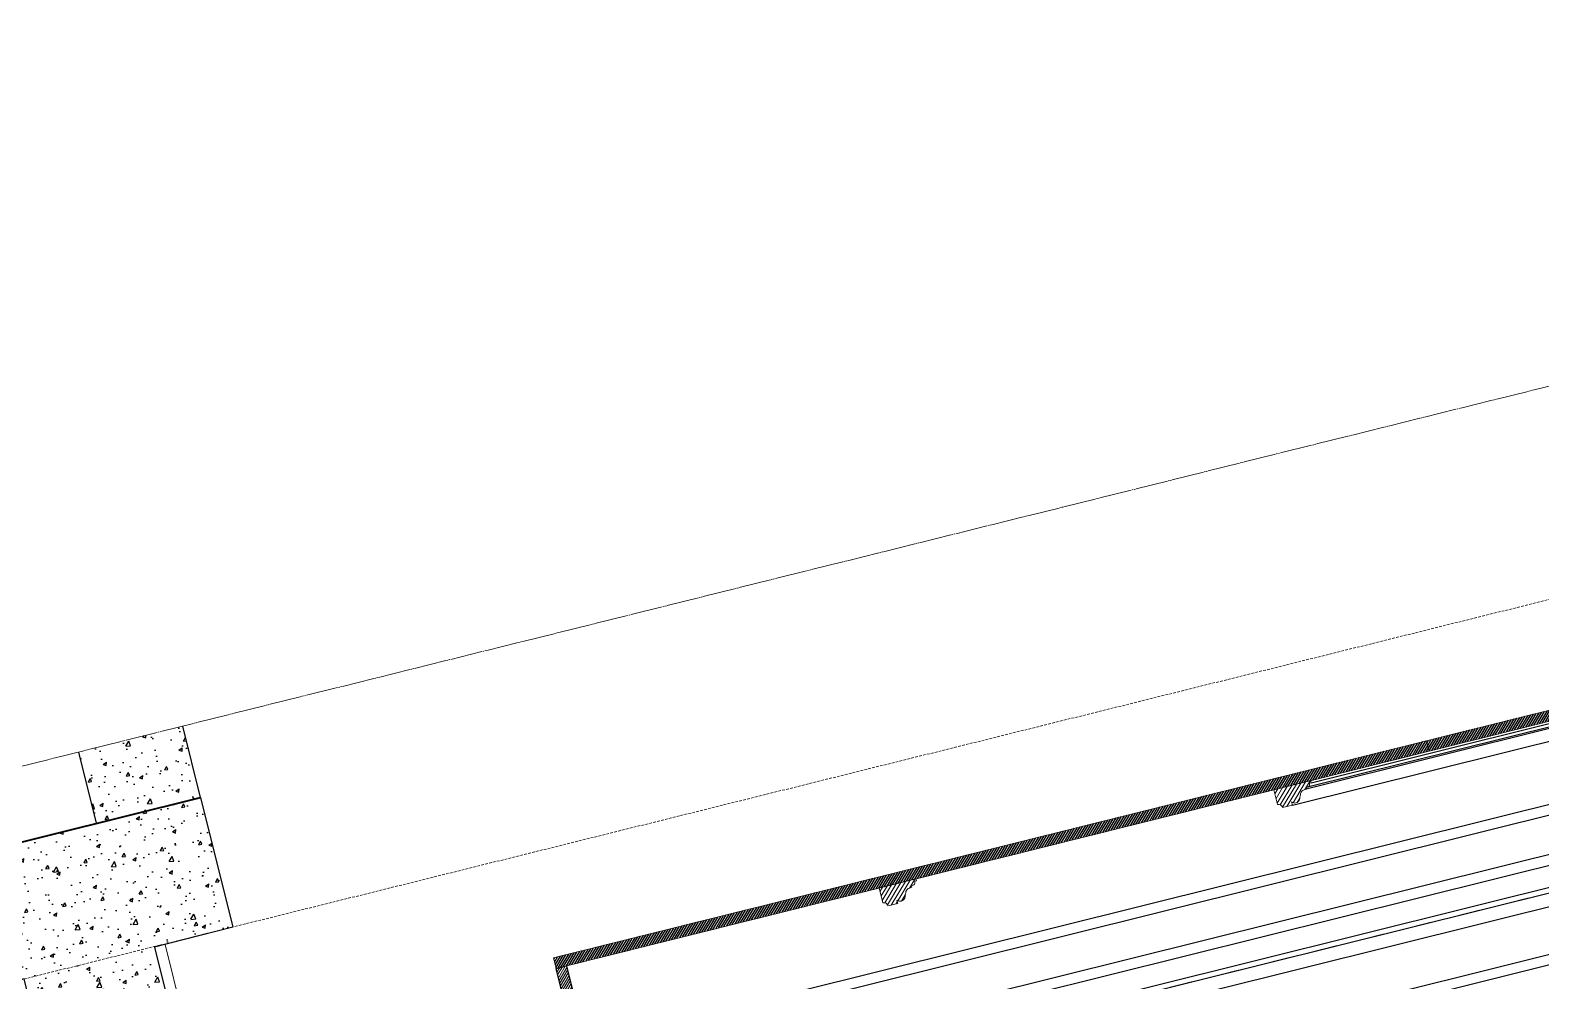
# Model space of a CAD drawing. Header units: inches. Extents: x 122939 to 389145, y 29603 to 574065.
# Drawn here: x 349569 to 352381, y 511878 to 513648 of the extents above; entities that cross this region are included whole.
import ezdxf

# ---------------------------------------------------------------- set-up
doc = ezdxf.new("R2010")
doc.units = ezdxf.units.IN
doc.header["$MEASUREMENT"] = 0
for name, pattern in [('DASHED', [0.75, 0.5, -0.25]), ('HIDDEN', [0.375, 0.25, -0.125]), ('PHANTOM-Z', [69.2, 60, -1.4, 2.5, -1.4, 2.5, -1.4])]:
    doc.linetypes.add(name, pattern=pattern)
for name, color, linetype in [('8', 8, 'Continuous'), ('A-Hidden', 8, 'HIDDEN'), ('A-WALL', 7, 'Continuous'), ('Calliper_wall hatch_CHB', 8, 'Continuous'), ('gypsum', 31, 'Continuous')]:
    doc.layers.add(name, color=color, linetype=linetype)
for name, color, linetype, lineweight in [('a-cut', 30, 'PHANTOM-Z', 18), ('A-FLOR-SLAB', 7, 'Continuous', 40), ('A-RNDR-PLST', 1, 'Continuous', 9), ('A-WALL-HATCH', 8, 'Continuous', 20), ('GRC', 41, 'Continuous', 0), ('GRC Hatch', 253, 'Continuous', 0)]:
    doc.layers.add(name, color=color, linetype=linetype, lineweight=lineweight)
pattern_1 = [(45.00000000000003, (-526979.9504760304, -8484.251729748095), (-2.651650429449551, 2.651650429449554), [])]
pattern_2 = [(63.9714232829857, (252734.5330761779, 457684.5287173706), (71.11916932952043, 11.22781161991949), [7.499999999999998, -82.49999999999999]), (8.971423282985718, (252734.5330761779, 457684.5287173706), (-31.62542575021152, 69.64396479174259), [5.999999999999999, -65.99999999999999]), (114.4228677429857, (252740.4596735222, 457685.464368374), (39.4937435470177, 80.87177560512669), [6.374019199999998, -70.11421119999999]), (60.1556232829857, (252729.7043177185, 457703.937042691), (107.5630978416694, 9.704992776004374), [11.25, -123.75]), (110.6070587729857, (252738.6679068573, 457704.7457880423), (67.1821983616881, 117.0963374062392), [9.561034199999998, -105.171376]), (5.15558727298572, (252729.7043177185, 457703.937042691), (67.18219831375714, 117.0963373423198), [8.999999999999996, -99.00000009999997]), (34.9714232829857, (252740.6156699936, 457701.4993405906), (67.64557813863283, -24.65919216404946), [7.499999999999998, -82.49999999999999]), (339.9714232829858, (252740.6156699936, 457701.4993405906), (6.103843515325252, 76.24429473826908), [5.999999999999999, -65.99999999999999]), (85.4228680229857, (252746.2528014664, 457699.4444079234), (73.74942098260712, 51.58510224487062), [6.374019, -70.11421119999999]), (51.4714232829857, (252734.5330761779, 457684.5287173706), (-6.857307924501574, 32.59814608269261), [0, -65.19999999999999, 0, -66.99999999999999, 0, -66.24999999999999]), (21.4714232829857, (252734.5330761779, 457684.5287173706), (16.00610137173266, 44.6258503434704), [0, -38.19999999999999, 0, -63.69999999999999, 0, -25.24999999999999]), (341.4714232829857, (252712.8927934456, 457679.1446516885), (52.34755766117436, 10.6997365813381), [0, -25, 0, -77.99999999999999, 0, -103.5]), (331.4714232829857, (252703.1886307855, 457676.7302724587), (54.17642058340564, 23.79467605936128), [0, -32.49999999999999, 0, -51.79999999999998, 0, -73.49999999999997])]

# ---------------------------------------------------------------- blocks, each defined once
blk = doc.blocks.new('half')
at = {"layer": 'GRC Hatch', "lineweight": 0, "ltscale": 5}
h = blk.add_hatch(dxfattribs=at)
h.set_pattern_fill('ANSI31', color=256, scale=30.00000000000001)
h.set_pattern_definition([(135, (111029.2882307031, -5.820766091346741e-11), (2.651650429449549, 2.651650429449553), [])])
h.paths.add_polyline_path([(60616.9776558344, 11176.45348227199), (60616.9776558344, 11196.45348227205), (60586.21424482542, 11196.45348227193), (60586.21424482542, 11466.45348227205), (60566.21424482536, 11466.45348227205), (60566.21424482542, 11156.45348227205), (60586.21424482536, 11156.45348227193), (60586.21424482542, 11176.45348227205)])
edge = h.paths.add_edge_path()
edge.add_line((60466.21424482542, 11316.45348227199), (60466.21424482542, 11296.45348227199))
edge.add_arc((60453.69515682996, 11261.08270513627), 37.52092002368126, 0.5661990946921946, 70.50915648577922, ccw=False)
edge.add_arc((60527.02056506777, 11261.7874710543), 35.80787787709507, 180.5344194091436, 260.6681698821923)
edge.add_line((60521.21424482536, 11226.45348227135), (60521.21424482531, 11206.45348227193))
edge.add_line((60521.21424482547, 11206.45348227205), (60546.2142448255, 11206.45348227205))
edge.add_line((60546.21424482542, 11206.45348227205), (60546.21424482542, 11166.45348227228))
edge.add_line((60546.21424482536, 11166.45348227216), (60566.21424482536, 11166.45348227192))
edge.add_line((60566.21424482536, 11166.45348227193), (60566.21424482536, 11226.45348227112))
edge.add_line((60566.21424482547, 11226.45348227123), (60546.21424482547, 11226.45348227146))
edge.add_line((60546.21424482542, 11226.45348227135), (60486.21424482542, 11316.4534822717))
edge.add_line((60486.2142448253, 11316.45348227181), (60466.2142448253, 11316.45348227205))
at = {"layer": 'gypsum', "ltscale": 5, "elevation": 1.2598110122e-06}
blk.add_lwpolyline([(60616.9776558344, 11176.45348227199), (60616.9776558344, 11196.45348227205), (60586.21424482542, 11196.45348227193), (60586.21424482542, 11466.45348227205), (60566.21424482536, 11466.45348227205), (60566.21424482542, 11156.45348227205), (60586.21424482536, 11156.45348227193), (60586.21424482542, 11176.45348227205), (60616.9776558344, 11176.45348227199)], dxfattribs=at)
blk.add_lwpolyline([(60466.21424482542, 11316.45348227199), (60466.21424482542, 11296.45348227205, -0.3150251714978598), (60491.21424482169, 11261.45348227496, 0.3646312828489309), (60521.21424482536, 11226.45348227135), (60521.21424482547, 11206.45348227205), (60546.21424482542, 11206.45348227205), (60546.21424482536, 11166.45348227216), (60566.21424482536, 11166.45348227193), (60566.21424482547, 11226.45348227123), (60546.21424482542, 11226.45348227135), (60486.2142448253, 11316.45348227181)], format="xyb", close=True, dxfattribs=at)
blk = doc.blocks.new('ceil003')
at = {"layer": '8'}
h = blk.add_hatch(dxfattribs=at)
h.set_pattern_fill('ANSI31', color=256, scale=29.99999999999999, angle=1.590277340731758e-15, style=0)
h.set_pattern_definition(pattern_1)
h.paths.add_polyline_path([(0, -19.99999999115244), (1.164153218269348e-10, 9.022187441587448e-09), (-1674.911904843233, -5.820766091346741e-10), (-1674.911904842942, -20.00000000064028)])
h = blk.add_hatch(dxfattribs=at)
h.set_pattern_fill('ANSI31', color=256, scale=29.99999999999999, angle=1.590277340731758e-15, style=0)
h.set_pattern_definition(pattern_1)
h.paths.add_polyline_path([(2.328306436538696e-10, -19.99999999103602), (1.164153218269348e-10, 9.022187441587448e-09), (1674.911904843408, -5.820766091346741e-10), (1674.911904843233, -20.00000000046566)])
at = {"layer": 'A-WALL-HATCH'}
h = blk.add_hatch(dxfattribs=at)
h.set_pattern_fill('ANSI31', color=256, scale=50, angle=-13.97142328298573, style=0)
h.set_pattern_definition([(44.99999999999999, (-55099.76776521647, -57999.7376740434), (-4.419417382415926, 4.419417382415928), [])])
edge = h.paths.add_edge_path()
edge.add_line((-1054.911904842011, -19.99999848671723), (-1054.911904841982, -48.37418973018066))
edge.add_arc((-1054.911904841778, -56.18668973015156), 7.812499999999998, 1.1880274541908875e-11, 90.00000000001188, ccw=False)
edge.add_line((-1047.099404842418, -56.18668973003514), (-1028.349404842433, -56.18668973001331))
edge.add_line((-1028.349404841952, -56.18668972997693), (-1028.349404841952, -49.93668972994055))
edge.add_arc((-1021.336314427725, -45.18441021058243), 8.471575873886326, -145.8772603763334, -89.24547236078236)
edge.add_arc((-1021.288824134914, -43.82172708131839), 9.833733145483599, -89.62670473501788, -20.30200273098309)
edge.add_arc((-969.0283970072633, -61.37205080210697), 45.30040932053804, 149.9023599859685, 161.8140736022455, ccw=False)
edge.add_arc((-999.4743766016909, -43.57262766826898), 10.03429423482947, 95.94846852642007, 150.6541777273765, ccw=False)
edge.add_arc((-996.4423416671343, -69.49401398515329), 36.13183004922326, 88.37531482490363, 96.47077684458827, ccw=False)
edge.add_line((-995.4179209757713, -33.37670920020901), (-995.4179209757713, -30.42340098339264))
edge.add_arc((-996.267365021864, -6.521914323791862), 23.9165762542508, -87.9646000957535, -77.96301683298486)
edge.add_arc((-992.1153353945701, -26.35559929336887), 3.653872664903471, -76.78002055993366, -18.85123632174973)
edge.add_arc((-1005.172629986657, -20.48166284221224), 17.95877705049953, -23.1300132639896, -10.9931405080375)
edge.add_line((-987.543396132125, -23.90624848939478), (-984.4183961322124, -23.90624848934021))
edge.add_line((-984.4183961322997, -23.90624848904554), (-984.4183961322997, -19.99999848902371))
edge.add_line((-984.4183961323579, -19.99999848927837), (-1054.911904842505, -19.99999848928925))
h = blk.add_hatch(dxfattribs=at)
h.set_pattern_fill('ANSI31', color=256, scale=50, angle=-13.97142328298573, style=0)
h.set_pattern_definition([(45.00000000000001, (-55852.49909624964, -57999.73767404351), (-4.419417382415926, 4.419417382415928), [])])
edge = h.paths.add_edge_path()
edge.add_line((-297.8194261894678, -19.99999848642619), (-297.8194261894428, -48.37418972988782))
edge.add_arc((-297.8194261892349, -56.18668972997693), 7.8125, 2.8990143619012088e-12, 90.00000000000279, ccw=False)
edge.add_line((-290.0069261894678, -56.18668972991873), (-271.2569261894768, -56.18668972989543))
edge.add_line((-271.2569261892349, -56.1866897296859), (-271.2569261892334, -49.93668972965124))
edge.add_arc((-264.2438357752399, -45.1844102104078), 8.47157587388633, -145.8772603763424, -89.24547236079151)
edge.add_arc((-264.1963454823126, -43.82172708102735), 9.833733145483603, -89.62670473502705, -20.30200273099222)
edge.add_arc((-211.9359183548368, -61.3720508015831), 45.30040932053805, 149.9023599859594, 161.8140736022365, ccw=False)
edge.add_arc((-242.3818979488569, -43.57262766803615), 10.03429423482948, 95.94846852641109, 150.6541777273674, ccw=False)
edge.add_arc((-239.3498630145914, -69.49401398492046), 36.13183004922328, 88.37531482489447, 96.47077684457918, ccw=False)
edge.add_line((-238.3254423231701, -33.37670919968514), (-238.3254423231752, -30.42340098286806))
edge.add_arc((-239.1748863692628, -6.521914323559031), 23.91657625425081, -87.96460009576265, -77.96301683299401)
edge.add_arc((-235.0228567420272, -26.35559929313604), 3.653872664903472, -76.78002055994277, -18.85123632175886)
edge.add_arc((-248.0801513342885, -20.48166284197941), 17.95877705049954, -23.13001326399868, -10.99314050804662)
edge.add_line((-230.4509174792911, -23.90624848904554), (-227.3259174794362, -23.90624848897594))
edge.add_line((-227.3259174793493, -23.90624848904554), (-227.3259174793554, -19.99999848902212))
edge.add_line((-227.3259174796403, -19.99999848892912), (-297.8194261897905, -19.99999848893961))
at = {"layer": 'GRC'}
for points in [[(2.328306436538696e-10, -20.00000000005821), (5.820766091346741e-11, 0), (1674.911904843408, -5.820766091346741e-10), (1674.911904843233, -20.00000000046566)], [(1.746229827404022e-10, -20), (2.91038304567337e-10, -3.492459654808044e-10), (-1674.911904842651, -4.656612873077393e-10), (-1674.91190484236, -20.00000000046566)]]:
    blk.add_lwpolyline(points, close=True, dxfattribs=at)
at = {"layer": 'gypsum', "color": 8}
for p, q in [((-227.3259174799314, -23.90625000273576), (231.6870650997735, -23.90625000244472)), ((-271.2569261900499, -56.18669124343432), (275.6180738104158, -56.18669124331791)), ((242.6865899434197, -33.37671071343357), (-239.3487742567086, -33.36218546581222)), ((242.6865899430704, -30.42340249626432), (-238.3254423230537, -30.42340251529822))]:
    blk.add_line(p, q, dxfattribs=at)
at = {"layer": 'gypsum', "lineweight": 0}
for points in [[(-1054.911904842651, -20.00000000029104), (-1054.911904842535, -48.37419124366716, -0.4142135623730696), (-1047.099404842767, -56.18669124343432), (-1028.349404842942, -56.18669124355074), (-1028.349404842651, -49.93669124355074, 0.2522580878900783), (-1021.224755541305, -53.65525302896276, 0.3120623172866313), (-1012.065993890574, -47.23372359026689, -0.0520215070008044), (-1008.22104622022, -38.65502495109104, -0.2433378965035784), (-1000.514270190673, -33.59236455091741, -0.0353378151643051), (-995.4179209758877, -33.3767107136664), (-995.4179209756549, -30.42340249661356, 0.0436678643667718), (-991.2797299760277, -29.91264298243914, 0.2582860905383594), (-988.6574539094581, -27.5362112778821, 0.0530066584703844), (-987.5433961326489, -23.90625000291038), (-984.4183961322415, -23.90625000256114), (-984.4183961327071, -20.00000000244472), (-1054.911904842651, -20.00000000244472)], [(-297.8194261899334, -19.99999999988358), (-297.8194261899916, -48.37419124366716, -0.4142135623730696), (-290.0069261895842, -56.18669124360895), (-271.2569261900499, -56.18669124343432), (-271.2569261901663, -49.93669124349253, 0.2522580878900783), (-264.1322768884711, -53.65525302884635, 0.3120623172866313), (-254.9735152375652, -47.23372359049972, -0.0520215070008044), (-251.1285675675026, -38.65502495109104, -0.2433378965035784), (-243.421791537723, -33.59236455033533, -0.0353378151643051), (-238.3254423230537, -33.37671071331715), (-238.3254423229373, -30.42340249684639, 0.0436678643667718), (-234.1872513229027, -29.91264298255555, 0.2582860905383594), (-231.5649752563331, -27.53621127811493, 0.0530066584703844), (-230.4509174800478, -23.90625000244472), (-227.3259174797568, -23.90625000291038), (-227.3259174799314, -20.00000000279397), (-297.8194261897006, -20.00000000244472)]]:
    blk.add_lwpolyline(points, format="xyb", dxfattribs=at)
at = {"xscale": -0.9999999999999988, "rotation": 1.677742594472007e-12}
blk.add_blockref('half', (58911.30233998335, -11486.45348226902, -1.259811012403376e-06), dxfattribs=at)

msp = doc.modelspace()

# ---------------------------------------------------------------- hatches: boundary and pattern name
at = {"layer": 'Calliper_wall hatch_CHB'}
h = msp.add_hatch(dxfattribs=at)
h.set_pattern_fill('AR-CONC', color=256, scale=9.999999999999998, angle=6.361109362927034e-15, style=0)
h.set_pattern_definition(pattern_2)
h.paths.add_polyline_path([(349852.536359053, 512352.3074816001), (349658.4531037608, 512304.0198964872), (349691.4518145313, 512171.3875192043), (349885.5350698234, 512219.6751043173)])
h = msp.add_hatch(dxfattribs=at)
h.set_pattern_fill('AR-CONC', color=256, scale=9.999999999999998, angle=6.361109362927034e-15, style=0)
h.set_pattern_definition(pattern_2)
h.paths.add_polyline_path([(349182.2171650928, 512044.6908011372), (349885.5350716253, 512219.6751047656), (349945.613668487, 511978.2000004494), (349800.3311905938, 511940.8551204554), (349896.9063597802, 511552.6886140483), (349654.3022907812, 511492.3291326861), (349557.4462377146, 511881.6246012825), (349242.2957619544, 511803.2156968218)])

# ---------------------------------------------------------------- linework, layer by layer
at = {"elevation": -0.0001499452623260469}
msp.add_lwpolyline([(349182.2171650927, 512044.6908011374), (349885.5350716253, 512219.6751047656), (349945.613668487, 511978.2000004494), (349800.3311905938, 511940.8551204554), (349896.9063597802, 511552.6886140483), (349654.3022907812, 511492.3291326861), (349557.4462377146, 511881.6246012825), (349242.2957619543, 511803.2156968217)], dxfattribs=at)
at = {"layer": 'a-cut'}
msp.add_line((348941.2223762667, 512125.5741065744, -8.313436281885651e-07), (354972.5101019531, 513626.1482748923, -8.313436281885651e-07), dxfattribs=at)
at = {"layer": 'A-FLOR-SLAB', "elevation": -0.0001499452623260469}
msp.add_lwpolyline([(349182.2171650927, 512044.6908011373), (349885.5350716255, 512219.6751047652)], dxfattribs=at)
at = {"layer": 'A-Hidden', "linetype": 'DASHED', "lineweight": 0, "ltscale": 10}
for p, q in [((348741.6441418385, 511678.6544219098, 0.000419388214425898), (356655.6261319689, 513647.6397336775, 0.0004197792808069015)), ((348869.6062328877, 511164.333833569, 0.0001282847919781368), (356783.5882230182, 513133.3191453364, -0.0008167395520959899))]:
    msp.add_line(p, q, dxfattribs=at)
at = {"layer": 'A-RNDR-PLST', "color": 1, "ltscale": 0.03}
msp.add_line((350052.1784967342, 511011.3040480285, 0.0003706324509118916), (349819.7391622078, 511945.6837909133, 0.0001460921051101269), dxfattribs=at)
at = {"layer": 'A-WALL', "elevation": -1.236671326595388e-10}
for points in [[(349885.5350698236, 512219.6751043169), (349852.536359053, 512352.3074816001)], [(349658.4531037608, 512304.0198964872), (349691.4518145314, 512171.387519204)]]:
    msp.add_lwpolyline(points, dxfattribs=at)
at = {"layer": 'gypsum'}
msp.add_line((350700.2195518194, 511784.6650360205, -0.0004942121839184032), (353718.0431611901, 512535.4944374227, -0.0004942121839184032), dxfattribs=at)
at = {"layer": 'gypsum', "color": 8}
for p, q in [((353722.8719196494, 512516.0861121024, -0.0004942121839184032), (350705.0483102787, 511765.2567107002, -0.0004942121839184032)), ((354150.2783011865, 512452.1202363179, -0.006747539298767135), (350326.8890274342, 511500.8674623558, -0.001022401295756193)), ((350668.5760702555, 511684.048486315, -0.0004942121839184032), (353793.1454688882, 512461.4360592436, -0.0004942121839184032)), ((350673.4048287147, 511664.6401609954, -0.0004942121839184032), (353797.9742273474, 512442.027733924, -0.0004942121839184032)), ((350658.8019389828, 511619.7875622807, -0.0004942121839184032), (353831.8921509163, 512409.2470313575, -0.0004942121839184032)), ((354222.879597657, 512381.1418492514, -0.006747539298767135), (350321.2006798989, 511410.4107444962, -0.001046414721747656)), ((354232.8623244369, 512364.3738048602, -0.006747539298767135), (350322.599270185, 511391.5069814879, -0.001048443766950162))]:
    msp.add_line(p, q, dxfattribs=at)
at = {"layer": 'gypsum', "elevation": -0.0004932393790256506}
msp.add_lwpolyline([(350641.8079957169, 511605.2546298067), (354174.7339062715, 512484.2406110893)], dxfattribs=at)

# ---------------------------------------------------------------- block references
at = {"layer": 'GRC', "rotation": 13.9714232829857}
msp.add_blockref('ceil003', (352168.0869096005, 512325.0505019436, -0.0004942121839181998), dxfattribs=at)

doc.saveas('drawing.dxf')
